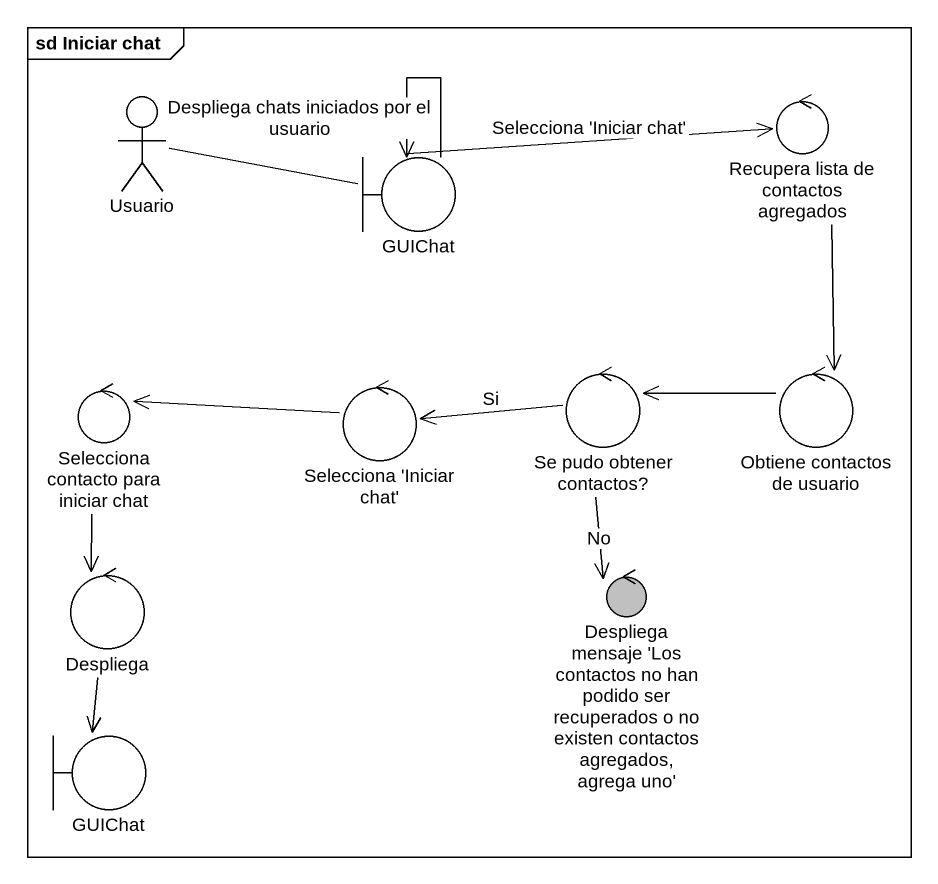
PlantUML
@startuml
mainframe sd Iniciar chat
actor Usuario
boundary GUIChat
control "Recupera lista de contactos agregados" as Recupera_lista_de_contactos
control "Se pudo obtener contactos?" as Se_pudo_obtener_contactos
control "Obtiene contactos de usuario" as Obtiene_contactos_de_usuario
control "Selecciona contacto para iniciar chat" as Selecciona_contacto_para #FFFFFF
control "Selecciona 'Iniciar chat'" as Selecciona_Iniciar_chat #FFFFFF
control Despliega #FFFFFF
control "Despliega mensaje 'Los contactos no han podido ser recuperados o no existen contactos agregados, agrega uno'" as Despliega_mensaje_Los #C0C0C0
boundary "GUIChat" as GUIChat_2
Usuario -right- GUIChat
GUIChat --> GUIChat : Despliega chats iniciados por el usuario
GUIChat -right-> Recupera_lista_de_contactos : Selecciona 'Iniciar chat'
Recupera_lista_de_contactos --> Obtiene_contactos_de_usuario
Se_pudo_obtener_contactos -left-> Selecciona_Iniciar_chat : Si
Se_pudo_obtener_contactos --> Despliega_mensaje_Los : No
Obtiene_contactos_de_usuario -left-> Se_pudo_obtener_contactos
Selecciona_contacto_para --> Despliega
Selecciona_Iniciar_chat -left-> Selecciona_contacto_para
Despliega --> GUIChat_2
@enduml
